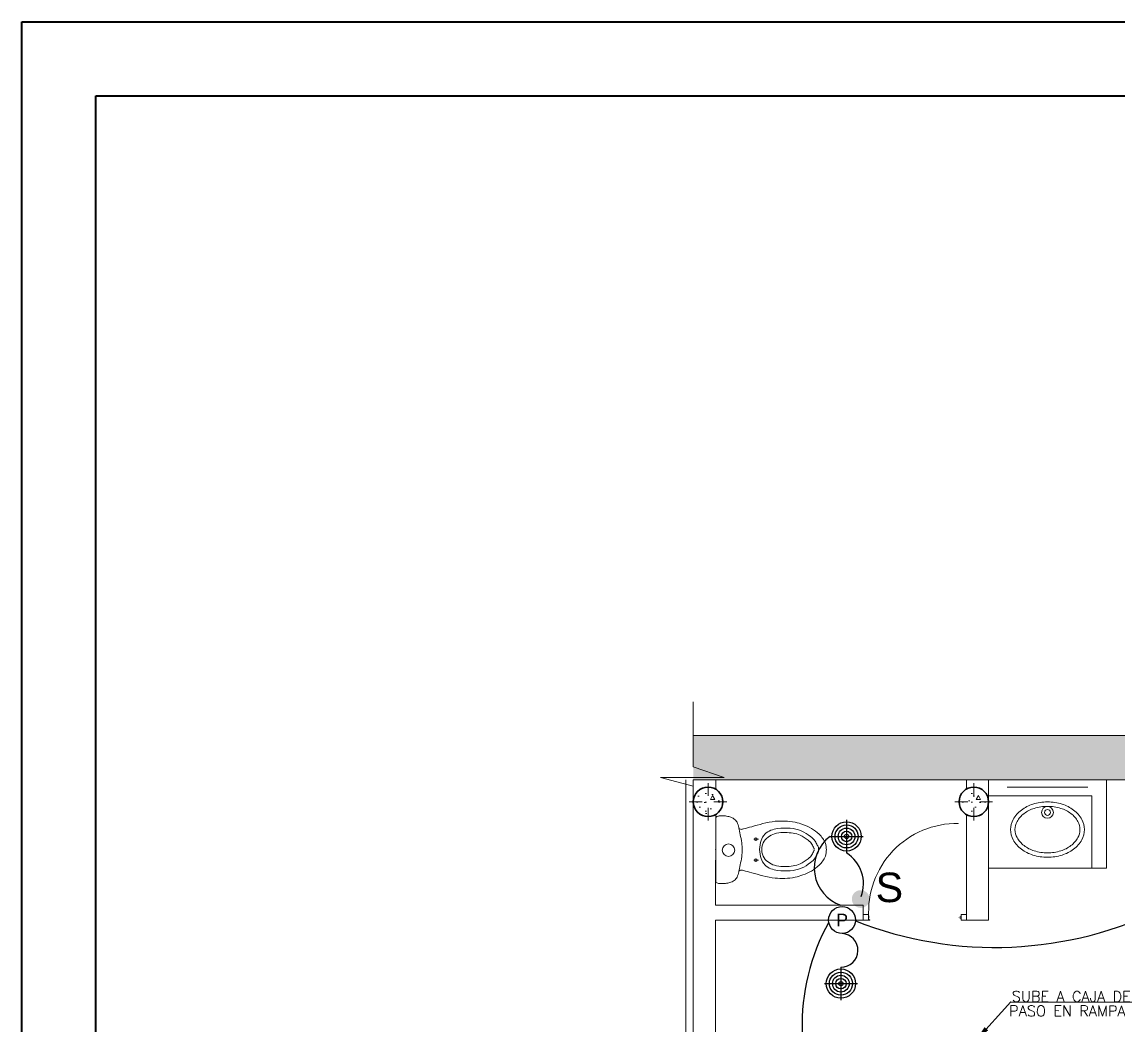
# Model space of a CAD drawing. Header units: metres. Extents: x 44.2 to 92, y 190.7 to 278.8.
# Drawn here: x 44.22 to 51.64, y 272.05 to 278.84 of the extents above; entities that cross this region are included whole.
import ezdxf
from ezdxf.enums import TextEntityAlignment as Align

# ---------------------------------------------------------------- set-up
doc = ezdxf.new("R2010")
doc.units = ezdxf.units.M
doc.set_wipeout_variables(frame=1)
doc.linetypes.add('CONTINUA', pattern=[0])
doc.linetypes.add('HIDDEN2', pattern=[0.1875, 0.125, -0.0625])
doc.layers.add('ALUMBRADO', color=1, linetype='Continuous')
for name, color, linetype, lineweight in [('corriente debil', 30, 'Continuous', 15), ('Cotas varias El', 253, 'Continuous', 13), ('Sanitarios el', 141, 'Continuous', 15), ('Structural - Bearing_Pen_No__20', 1, 'Continuous', 0), ('TOMACORRIENTE', 5, 'HIDDEN2', 30)]:
    doc.layers.add(name, color=color, linetype=linetype, lineweight=lineweight)
doc.layers.add('Structural - Bearing_Pen_No__169', color=7, linetype='Continuous', lineweight=13, true_color=0x68b353)
doc.layers.add('Structural - Bearing_Pen_No__28', color=7, linetype='Continuous', lineweight=35, true_color=0xa80f02)
doc.styles.add('01COTAS', font='romans.shx')
doc.styles.add('GENERATED_STYLE_3', font='romand.shx')
doc.styles.get("Standard").update_dxf_attribs({"font": 'arial.ttf'})
doc.dimstyles.new('DIM-50-PLANTA', dxfattribs={"dimscale": 0.05, "dimtxt": 2, "dimasz": 2, "dimexe": 2, "dimexo": 2, "dimgap": 1, "dimtad": 1, "dimdec": 0, "dimlfac": 1000, "dimdsep": 46, "dimtxsty": '01COTAS', "dimcen": 25, "dimclrd": 9, "dimclre": 9, "dimclrt": 7, "dimadec": 0, "dimazin": 0, "dimtfac": 1, "dimtdec": 0, "dimtmove": 2, "dimatfit": 3, "dimfxl": 1, "dimtolj": 1, "dimtzin": 0, "dimarcsym": 0})

# ---------------------------------------------------------------- blocks, each defined once
blk = doc.blocks.new('CC 20')
at = {"layer": 'Structural - Bearing_Pen_No__169', "linetype": 'Continuous', "lineweight": 13, "true_color": 0x68b353}
h = blk.add_hatch(dxfattribs=at)
h.set_pattern_fill('STRUCTURAL_CONCRETE', color=85, scale=0.5, style=0, pattern_type=2)
h.set_pattern_definition([(0, (2785.243095673833, 1847.384106738051), (0, 0.3117691577510656), [0.0300000011921, -0.1500000059605]), (0, (2785.333095677409, 1847.539991310553), (0, 0.3117691577510656), [0.0300000011921, -0.1500000059605]), (60.00000000000014, (2785.243095673833, 1847.384106738051), (-0.2700000107289013, 0.1558845788755322), [0.0300000011921, -0.1500000059605]), (60.00000000000014, (2785.423095680985, 1847.384106738051), (-0.2700000107289013, 0.1558845788755322), [0.0300000011921, -0.1500000059605]), (120.0000000000003, (2785.273095675025, 1847.384106738051), (0.2700000107289002, 0.1558845788755341), [0.03000000119209997, -0.1500000059604998]), (120.0000000000003, (2785.453095682177, 1847.384106738051), (0.2700000107289002, 0.1558845788755341), [0.03000000119209997, -0.1500000059604998]), (0, (2785.243095673833, 1847.414106739243), (0, 0.0600000023842), [0, -0.0600000023842, 0, -0.0900000035763]), (44.99999999999999, (2785.273095675025, 1847.414106739243), (-0.04242640855707682, 0.04242640855707686), [0, -0.04500000178815, 0, -0.07500000298025])])
h.paths.add_polyline_path([(2788.202981145824, 1849.662965080386), (2788.302981145824, 1849.762965080386), (2788.202981063535, 1849.862965080385), (2788.10385682874, 1849.776169994727)])
at = {"layer": 'Structural - Bearing_Pen_No__20', "color": 1, "linetype": 'Continuous', "lineweight": 0}
for p, q in [((2788.202981063535, 1849.802965025247), (2788.202981063535, 1849.890465025246)), ((2788.162981200963, 1849.762964998097), (2788.075481200963, 1849.762964998097)), ((2788.242981200963, 1849.762964998097), (2788.330481200963, 1849.762964998097)), ((2788.202981063535, 1849.722965025246), (2788.202981063535, 1849.635465025247))]:
    blk.add_line(p, q, dxfattribs=at)
at = {"layer": 'Structural - Bearing_Pen_No__28', "color": 14, "linetype": 'Continuous', "lineweight": 35, "true_color": 0xa80f02}
blk.add_circle((2788.202981145824, 1849.762965080386), 0.1, dxfattribs=at)
blk = doc.blocks.new('INODFLUX-P')
at = {"layer": 'Sanitarios el'}
for p, q in [((0.02298851984960493, 0.228751668476562), (0.06716616553603671, 0.228751668476562)), ((0, -0.212073186977122), (0, 0.2125880162640356)), ((0, 0.1437574146435736), (0, -0.09814882820137427)), ((0.2582214501271665, 0.07063124141781424), (0.2890970334810845, 0.07063124141781424)), ((0.2582214501271665, -0.07100656277985712), (0.2890970334810845, -0.07100656277985712)), ((0.02298851984960493, -0.2282368391894209), (0.02298851984960493, -0.2282368391894209)), ((0.02298851984960493, -0.2282368391896483), (0.06716616553603671, -0.2282368391896483))]:
    blk.add_line(p, q, dxfattribs=at)
for centre, radius in [((0.2717421304187155, 0.07063124141781424), 0.008716058444406372), ((0.08672406501500518, 0.003291344774098093), 0.04251478957414357), ((0.2717421304187155, -0.07100656277985712), 0.008716058444406372)]:
    blk.add_circle(centre, radius, dxfattribs=at)
for points in [[(0, 0.2125880162640356), (0.004389176065160427, 0.2212744030195068), (0.01353749705958762, 0.2274312783466854), (0.02298851984960493, 0.228751668476562)], [(0.06716616553603671, 0.228751668476562), (0.09553605067776516, 0.223002778864739), (0.1263780004992441, 0.2080556658730899), (0.144540108358342, 0.1864324230092649), (0.1570181491260882, 0.150789307415053), (0.1587670928456646, 0.1386164972810917)], [(0.1874396797866211, 0.1408863814377952), (0.2442299003705557, 0.1560708679354689), (0.3196026479745342, 0.1767594526173894), (0.403888281842228, 0.1925225370370213), (0.4674556593417947, 0.1942360770382407), (0.5389101003420365, 0.1866030352176863), (0.5904198562348029, 0.170825114953132), (0.6480509151479055, 0.1444692378028235), (0.7010237297290587, 0.104575652855729), (0.7429311119303748, 0.04446081231903054), (0.7505659239359375, -0.0003360191229689891)], [(0.1579297115160898, 0.1449524592379845), (0.1673940940781904, 0.1388983783200643), (0.1874396797866211, 0.1408863814377952)], [(0.2976904011811712, -0.001055037938940073), (0.3073095916370221, 0.06032878689951809), (0.3336782815640618, 0.1031005256132999), (0.3743244062752638, 0.1291300141925972), (0.4199651106500824, 0.1406352113387043), (0.5047047972111613, 0.1424971097809617), (0.5801616286516946, 0.1254581427625822), (0.6419464288956078, 0.0869665450887992), (0.674234620641073, 0.0556035705345862), (0.6881925368652446, 0.02863942377338435), (0.69656728659902, 0.007557689221940112), (0.69656728659902, -0.001055037938940129)], [(0.1874396797866211, -0.1403715521508815), (0.2442299003705557, -0.1555560386485553), (0.3196026479745342, -0.1762446233304758), (0.403888281842228, -0.1920077077501077), (0.4674556593417947, -0.1937212477513272), (0.5389101003420365, -0.1860882059307728), (0.5904198562348029, -0.1703102856662185), (0.6480509151479055, -0.14395440851591), (0.7010237297290587, -0.1040608235688155), (0.7429311119303748, -0.04394598303211705), (0.7505659239359375, 0.0008508484098824765)], [(0.2976904011811712, -0.001055037938940073), (0.3073095916370221, -0.06243886277739824), (0.3336782815640618, -0.1052106014911801), (0.3743244062752638, -0.1312400900704774), (0.4199651106500824, -0.1427452872165845), (0.5047047972111613, -0.1446071856588419), (0.5801616286516946, -0.1275682186404624), (0.6419464288956078, -0.08907662096667945), (0.674234620641073, -0.05771364641246646), (0.6881925368652446, -0.03074949965126461), (0.69656728659902, -0.009667765099820369), (0.69656728659902, -0.001055037938940129)], [(0.06716616553603671, -0.2282368391896483), (0.09553605067776516, -0.2224879495778254), (0.1263780004992441, -0.2075408365861762), (0.144540108358342, -0.1859175937223512), (0.1570181491260882, -0.1502744781281393), (0.1587670928456646, -0.138101667994178)], [(0.1579297115160898, -0.1444376299510708), (0.1673940940781904, -0.1383835490331506), (0.1874396797866211, -0.1403715521508815)], [(0, -0.212073186977122), (0.004389176065160427, -0.2207595737325931), (0.01353749705958762, -0.2269164490597717), (0.02298851984960493, -0.2282368391896483)]]:
    blk.add_spline(points, degree=3, dxfattribs=at)
for points, knots in [([(0.1587670928456646, 0.1386164972810917), (0.1622623794328319, 0.1223098662332091), (0.1698102810942146, 0.08709648829939448), (0.1777124867303428, 0.0409356008309629), (0.1792398691297876, 0.0109438788057474), (0.1796385704642489, 0.0002574146434567992)], [0, 0, 0, 0, 0.05004784659209932, 0.1080758945027665, 0.1401372125998393, 0.1401372125998393, 0.1401372125998393, 0.1401372125998393]), ([(0.3130609257930246, -0.001055037938940073), (0.3105552275810624, 0.04707192089075812), (0.3383995741451145, 0.0711201967291259), (0.3910205538929858, 0.1086271607961322), (0.4314582107119804, 0.1145223459929098), (0.5072301631316805, 0.1137834954078158), (0.5432356188623544, 0.1094284508698279), (0.5900777037229545, 0.08801159561006947), (0.608087720995627, 0.075428646805804), (0.6383087188348782, 0.05174028444584158), (0.6458099428518835, 0.04467881531390097), (0.6553822864198082, 0.02849625831449024), (0.6616498749208404, 0.01583338431318274), (0.6659767718347211, 0.006226769603827509), (0.6666315247207422, 0.004509966647120112), (0.6666920242935248, 0.004305012083605564)], [0, 0, 0, 0, 0.1299393476545546, 0.1299393476545546, 0.2598786953091091, 0.2598786953091091, 0.3747539514784453, 0.3747539514784453, 0.4457919576556402, 0.4457919576556402, 0.4942706616464827, 0.4942706616464827, 0.5266071767060029, 0.5266071767060029, 0.5352140199701049, 0.5352140199701049, 0.5352140199701049, 0.5352140199701049]), ([(0.1587670928456646, -0.138101667994178), (0.1622623794328319, -0.1217950369462955), (0.1698102810942146, -0.08658165901248088), (0.1777124867303428, -0.0404207715438219), (0.1792398691297876, -0.01042904951883378), (0.1796385704642489, 0.0002574146434567992)], [0, 0, 0, 0, 0.05004784659209932, 0.1080758945027665, 0.1401372125998393, 0.1401372125998393, 0.1401372125998393, 0.1401372125998393]), ([(0.3130609257930246, -0.001055037938940073), (0.3105552275810624, -0.04918199676863827), (0.3383995741451145, -0.07323027260700604), (0.3910205538929858, -0.1107372366740123), (0.4314582107119804, -0.11663242187079), (0.5072301631316805, -0.115893571285696), (0.5432356188623544, -0.1115385267477081), (0.5900777037229545, -0.0901216714879497), (0.608087720995627, -0.07753872268368422), (0.6383087188348782, -0.05385036032372181), (0.6458099428518835, -0.0467888911917812), (0.6553822864198082, -0.03060633419237047), (0.6616498749208404, -0.01794346019106297), (0.6659767718347211, -0.008336845481707766), (0.6666315247207422, -0.006620042525000369), (0.6666920242935248, -0.006415087961485821)], [0, 0, 0, 0, 0.1299393476545546, 0.1299393476545546, 0.2598786953091091, 0.2598786953091091, 0.3747539514784453, 0.3747539514784453, 0.4457919576556402, 0.4457919576556402, 0.4942706616464827, 0.4942706616464827, 0.5266071767060029, 0.5266071767060029, 0.5352140199701049, 0.5352140199701049, 0.5352140199701049, 0.5352140199701049])]:
    blk.add_open_spline(points, degree=3, knots=knots, dxfattribs=at)
for points in [[(0.6666920242942069, 0.004305012081104453), (0.6667092272889477, 0.004105002492352017), (0.6667390905911361, 0.002960136800211788), (0.6666100590352926, 0.0005463729074931534)], [(0.6566888683576053, -0.004556340331063891), (0.6566744216706866, -0.004182605389459693), (0.65665293067741, -0.003725531032714113), (0.6566243165138985, -0.003190252400699589)], [(0.6666920242942069, -0.006415087958984711), (0.6667092272889477, -0.006215078370232274), (0.6667390905911361, -0.005070212678092045), (0.6666100590352926, -0.002656448785373411)]]:
    blk.add_open_spline(points, degree=3, dxfattribs=at)
blk.add_point((0, 0), dxfattribs=at)
blk = doc.blocks.new('SAPLS501')
at = {"linetype": 'Continuous'}
for p, q in [((-0.2738483228136444, 0), (0.2738483228136444, 0)), ((0.2738483228136444, -0.5499999999999972), (-0.2738483228136444, -0.5499999999999972))]:
    blk.add_line(p, q, dxfattribs=at)
for points in [[(0, -0.1005673471083952, 0.07537344903932827), (-0.09867431821373174, -0.11552718367669, 0.08573328711956744), (-0.1769534719919292, -0.1554848256359165, 0.1060843289477044), (-0.2325021243595913, -0.2192815635788037, 0.1269298354248012), (-0.2502499999999976, -0.2880673471083952, 0.1269298354248071), (-0.2325021243595913, -0.3568531306379867, 0.1060843289477036), (-0.1769534719919292, -0.4206498685808739, 0.08573328711956761), (-0.09867431821373174, -0.4606075105401004, 0.07537344903933109), (0, -0.4755673471083952, 0.07537344903932854), (0.09867431821373884, -0.4606075105401004, 0.08573328711956285), (0.1769534719919346, -0.4206498685808739, 0.1060843289477047), (0.2325021243595931, -0.3568531306379938, 0.1269298354248172), (0.2502500000000012, -0.2880673471083952, 0.1269298354248121), (0.2325021243595931, -0.2192815635787966, 0.1060843289476958), (0.1769534719919346, -0.1554848256359165, 0.08573328711956296), (0.09867431821373884, -0.11552718367669, 0.07537344903933)], [(0, -0.1305673471083963, 0.07537344903932752), (-0.08978221124102959, -0.144179067272475, 0.08573328711956592), (-0.1589649866934693, -0.1794934573476041, 0.106084328947705), (-0.2062471622265747, -0.2337962789874553, 0.1269298354248007), (-0.2202500000000001, -0.2880673471084094, 0.126929835424808), (-0.2062471622265747, -0.3423384152293494, 0.1060843289477036), (-0.1589649866934693, -0.3966412368692005, 0.08573328711956575), (-0.08978221124102248, -0.4319556269443297, 0.07537344903933083), (0, -0.4455673471084083, 0.07537344903932935), (0.08978221124102959, -0.4319556269443297, 0.08573328711956257), (0.1589649866934693, -0.3966412368692005, 0.106084328947704), (0.2062471622265747, -0.3423384152293494, 0.1269298354248172), (0.2202500000000001, -0.2880673471084094, 0.1269298354248129), (0.2062471622265747, -0.2337962789874553, 0.1060843289476961), (0.1589649866934693, -0.1794934573476041, 0.08573328711956263), (0.08978221124102959, -0.144179067272475, 0.07537344903932947)]]:
    blk.add_lwpolyline(points, format="xyb", close=True)
for radius in [0.04000000000000002, 0.02000000000000002]:
    blk.add_circle((0, -0.1715180443611786), radius)
blk = doc.blocks.new('LED SUM')
at = {"layer": 'ALUMBRADO', "color": 44}
for p, q in [((0, 0.1375511748460667), (0, -0.1375511748460667)), ((-0.1375511748460667, 0), (0.1375511748461804, 0))]:
    blk.add_line(p, q, dxfattribs=at)
for radius in [0.1222244454256497, 0.09603158152843108, 0.06983871763121244, 0.04364585373399379, 0.01745298983677515]:
    blk.add_circle((0, 0), radius, dxfattribs=at)

msp = doc.modelspace()

# ---------------------------------------------------------------- hatches: boundary and pattern name
at = {"layer": 'ALUMBRADO', "lineweight": 25}
h = msp.add_hatch(color=102, dxfattribs=at)
h.dxf.hatch_style = 1
h.paths.add_polyline_path([(49.8410046110338, 272.8992991921434, -1), (49.96100461100572, 272.8992991921434, -1)])
at = {"layer": 'Cotas varias El'}
h = msp.add_hatch(dxfattribs=at)
h.set_pattern_fill('AR-CONC', color=256, scale=0.001000000000000057)
h.set_pattern_definition([(49.99999999999999, (25.89283310641943, 253.1026512401541), (0.1821846689960144, -0.01593908553890399), [0.01905000000000108, -0.2095500000000119]), (355, (25.89283310641943, 253.1026512401541), (-0.03524342142497135, 0.191056845239046), [0.01524000000000087, -0.1676405841700095]), (100.4514447, (25.9080151134194, 253.1013229866541), (0.1469412470903616, 0.1751177519122051), [0.01619000880000091, -0.1780902446000101]), (46.18420000000001, (25.89283310641943, 253.1534512401541), (0.2710790408921454, -0.04204232793272954), [0.02857500000000162, -0.3143250000000179]), (96.63555760999981, (25.91542300641939, 253.1499477401541), (0.2374041340515165, 0.2474261245977356), [0.02428502314000138, -0.2671356081600152]), (351.1841511700001, (25.89283310641943, 253.1534512401541), (0.2374041340649905, 0.2474261245855467), [0.0228599670700013, -0.2514597319200143]), (21, (25.91823310641942, 253.1407512401541), (0.1516143912691411, -0.1022651981870934), [0.01905000000000108, -0.2095500000000119]), (326.0000000000001, (25.91823310641942, 253.1407512401541), (0.06180202834765058, 0.1841879661223297), [0.01524000000000087, -0.1676400000000095]), (71.45144499999999, (25.9308676390194, 253.1322291402541), (0.2134164192787283, 0.08192276888590991), [0.01619000880000092, -0.1780899376000101]), (37.50000000000001, (25.89283310641943, 253.1026512401541), (0.003088603250591992, 0.0845550388731579), [0, -0.1656080000000094, 0, -0.1701800000000097, 0, -0.1682750000000096]), (7.499999999999999, (25.89283310641943, 253.1026512401541), (0.06681966251030955, 0.1001805748181252), [0, -0.0970280000000055, 0, -0.1617980000000092, 0, -0.06413500000000366]), (327.5, (25.83619110641942, 253.1026512401541), (0.1355905951668791, -0.005728743992673769), [0, -0.06350000000000361, 0, -0.1981200000000113, 0, -0.2628900000000149]), (317.5, (25.81079110641943, 253.1026512401541), (0.1481291813860265, 0.02542649103333448), [0, -0.08255000000000469, 0, -0.1315720000000075, 0, -0.1866900000000106])])
h.paths.add_polyline_path([(54.64505605776803, 274.0075265991248), (48.7673149136805, 274.0075265991248), (48.7673149136805, 273.7075265991248), (54.64505605776803, 273.7075265991248)])
h.paths.add_polyline_path([(62.93634491541347, 274.0075265991248), (54.64505605776803, 274.0075265991248), (54.64505605776803, 273.7075265991248), (62.93634491541347, 273.7075265991248)])

# ---------------------------------------------------------------- linework, layer by layer
at = {"color": 7, "lineweight": 40}
msp.add_lwpolyline([(44.21939625420281, 278.8392531159808), (92.04385199664478, 278.8392531159808), (92.04385199664478, 245.2386692276249), (44.21939625420281, 245.2386692276249), (44.21939625420281, 278.8392531159808)], dxfattribs=at)
msp.add_lwpolyline([(44.71939625420284, 278.3392531159808), (91.24522804466517, 278.3392531159808), (91.24522804466515, 246.1799984140854), (44.71939625420284, 246.1799984140854)], close=True, dxfattribs=at)
at = {"color": 7, "ltscale": 0.0005}
msp.add_circle((49.77504234119021, 272.7570280107159), 0.09132719158457095, dxfattribs=at)
at = {"layer": 'ALUMBRADO', "linetype": 'CONTINUA', "lineweight": 25}
for centre, radius, start, end in [((49.85162129288842, 273.1094812591172), 0.2654979568296079, 126.4552490749869, 251.5187137872042), ((49.6718513820113, 273.0023956757088), 0.2480876017398753, 339.5270302571635, 57.41573952979037), ((50.96012485287915, 272.0401652582676), 1.456158458172061, 151.1413686982794, 211.5810729488798), ((49.76883638934692, 272.5518607404193), 0.1140091108615562, 269.0981915114925, 86.87962937789975)]:
    msp.add_arc(centre, radius, start, end, dxfattribs=at)
at = {"layer": 'Cotas varias El'}
for p, q in [((48.7673149136805, 273.7936420023661), (48.7673149136805, 274.2355590595542)), ((48.7673149136805, 274.0075265991248), (62.93634491541347, 274.0075265991248)), ((48.97731857619696, 273.721304294044), (48.7673149136805, 273.7936420023661)), ((48.7673149136805, 273.6634342643794), (48.54575916555252, 273.721304294044)), ((48.54575916555252, 273.721304294044), (48.97731857619696, 273.721304294044)), ((48.7162701034879, 267.4032858746596), (48.71627010348791, 273.7075265991248)), ((48.76731491368049, 267.4032858746614), (48.7673149136805, 273.7075265991248)), ((48.76731491368049, 267.4032858746614), (48.7673149136805, 273.7075265991248)), ((48.7673149136805, 273.7075265991248), (62.93634491541347, 273.7075265991248)), ((48.91902110525716, 273.7075265991248), (48.91897481727244, 273.6431494258268)), ((50.6173495072201, 273.7075265991248), (50.6173495072201, 273.6441291393819)), ((50.7663390535192, 272.757028010716), (50.76633905351993, 273.7075265991248)), ((48.7673149136805, 273.2614623640213), (48.7673149136805, 273.6634342643794)), ((48.91885163629514, 273.4718297373481), (48.9184106595096, 272.8585207087835)), ((50.61734950722012, 273.4709240588675), (50.61734950722012, 272.757028010716)), ((49.91734950722012, 272.8575265991248), (48.91833656681773, 272.858520782518)), ((49.91734950722012, 272.8577246266927), (49.91734950722012, 272.757028010716)), ((48.91731491368054, 271.84412913992), (48.91731491368059, 272.757028010716)), ((48.91731491368059, 272.757028010716), (49.91734950722012, 272.7570280107159)), ((49.95602400216417, 272.765419235521), (49.95383488046112, 272.7654192342134)), ((49.96222652319894, 272.7570276015001), (49.95383488547346, 272.7570275964879)), ((49.95602400216417, 272.765419235521), (49.95602400586894, 272.7592167194986)), ((49.95602400586894, 272.7592167194986), (49.96222652189125, 272.7592167232033)), ((49.96222652319894, 272.7570276015001), (49.96222652189125, 272.7592167232033)), ((50.56335113432429, 272.7785637057626), (50.58086411610326, 272.7785637162232)), ((50.57210762908493, 272.7698072187441), (50.58086412133365, 272.7698072239745)), ((50.57210762908493, 272.7698072187441), (50.58086412133365, 272.7698072239745)), ((50.57210762908493, 272.7698072187441), (50.58086412133365, 272.7698072239745)), ((50.61734950722011, 272.757028010716), (50.7663390535192, 272.757028010716))]:
    msp.add_line(p, q, dxfattribs=at)
msp.add_lwpolyline([(50.76633774428316, 273.1075265969477), (51.56633905424594, 273.1075265991248), (51.56633905279348, 273.7075265991248), (50.76633905424623, 273.7075262556252), (50.76633905569881, 273.1575262556251)], dxfattribs=at)
for points in [[(51.56633905438201, 273.1075265991847), (51.56633881203219, 273.7075265991247), (50.76633903017011, 273.7075262556252), (50.76633907861286, 273.5975262556252), (51.46633905308398, 273.5975262574209), (51.46633905438202, 273.1075265987928)], [(49.91734950722021, 272.757027574695), (49.91734948542735, 272.793512953628), (49.95383486368054, 272.7935129754209), (49.95383488547346, 272.7570275964879)], [(50.61734950722011, 272.757028010716), (50.61734948542731, 272.793513389649), (50.58086410717384, 272.7935133678562), (50.58086412896675, 272.7570279889233)]]:
    msp.add_lwpolyline(points, close=True, dxfattribs=at)
msp.add_circle((48.86731491368053, 273.5575266814135), 0.1, dxfattribs=at)
msp.add_arc((50.55175052720436, 272.8139290131546), 0.5969422071472339, 88.94017046492262, 183.969635795896, dxfattribs=at)

# ---------------------------------------------------------------- block references
for p in [(-2739.335666232143, -1576.205438398972), (-2737.535631638394, -1576.205438481261)]:
    msp.add_blockref('CC 20', p, dxfattribs=at)
at = {"layer": 'Cotas varias El', "xscale": -1, "rotation": 1.513144010090173e-07}
msp.add_blockref('SAPLS501', (51.16633905365592, 273.6575265980363), dxfattribs=at)
at = {"layer": 'Cotas varias El', "extrusion": (0, 0, -1), "zscale": -1, "rotation": 180.0000342221383}
msp.add_blockref('INODFLUX-P', (-48.9187346083803, 273.2334959526296), dxfattribs=at)
at = {"layer": 'Cotas varias El', "xscale": 0.8112799805539835, "yscale": 0.8112799805539835, "zscale": 0.8112799805539835}
for p in [(49.80545631467753, 273.3230268949627), (49.76704201391844, 272.3262732367056)]:
    msp.add_blockref('LED SUM', p, dxfattribs=at)

# ---------------------------------------------------------------- texts
at = {"color": 7}
msp.add_attdef('P', text='P', height=0.08552363311084257, rotation=358.965730284263, dxfattribs=at).set_placement((49.77504234119021, 272.7570280107159), align=Align.MIDDLE_CENTER)
at = {"layer": 'ALUMBRADO', "color": 102, "lineweight": 25}
msp.add_text('S', height=0.2, dxfattribs=at).set_placement((50.00216707931618, 272.8782983083764))
at = {"layer": 'corriente debil', "style": 'GENERATED_STYLE_3'}
for s, p in [('SUBE A CAJA DE ', (50.92454832114251, 272.2037126869589)), ('PASO EN RAMPA DE 2do NIVEL', (50.90612434083366, 272.1059354762835))]:
    msp.add_text(s, height=0.07203563752397697, rotation=359.9205840104085, dxfattribs=at).set_placement(p)

# ---------------------------------------------------------------- leaders
msp.add_leader([(50.68479807632855, 271.946789811937), (50.91873612277573, 272.2037288132319), (51.74790648466796, 272.2014282331878)], dimstyle='DIM-50-PLANTA', override={"dimgap": 1, "dimtad": 0})

# ---------------------------------------------------------------- next in the draw order: wipeouts: each hides what was drawn before it
msp.add_wipeout([(50.57210362512872, 272.77856370827215), (50.563347134239116, 272.77856370304187), (50.56334673870452, 273.4107639666962), (50.572103229594106, 273.41076397396523)]).dxf.layer = 'Cotas varias El'

# ---------------------------------------------------------------- next in the draw order: linework, layer by layer
at = {"layer": 'ALUMBRADO', "linetype": 'CONTINUA', "lineweight": 25}
msp.add_arc((50.81041806482722, 275.1468736986877), 2.575279048318058, 248.4902410096431, 296.5637554845071, dxfattribs=at)
at = {"layer": 'TOMACORRIENTE', "color": 10, "lineweight": 20}
msp.add_arc((58.98560995739248, 263.032615790414), 11.50001823917211, 113.5374731418945, 137.096877443248, dxfattribs=at)
at = {"layer": 'TOMACORRIENTE', "lineweight": 25}
msp.add_arc((58.83217397449159, 263.1426168264803), 11.34864033517733, 113.8838964031597, 137.1318048503562, dxfattribs=at)

doc.saveas('drawing.dxf')
